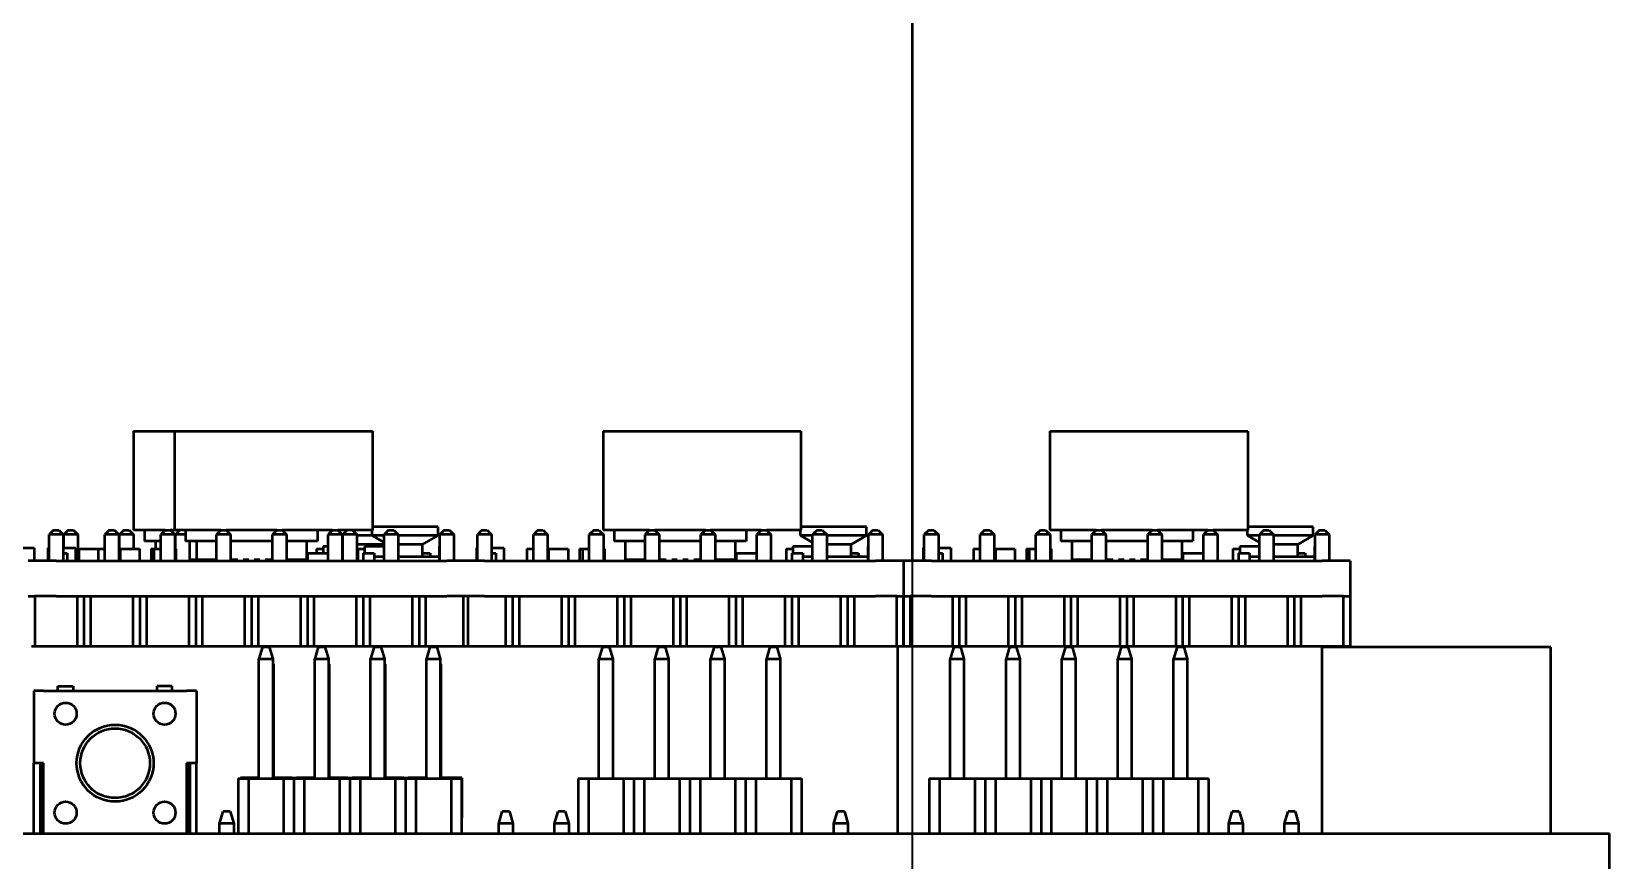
# Model space of a CAD drawing. Header units: millimetres. Extents: x -1328 to 2520, y -765 to 1782.
# Drawn here: x 1921.8 to 1993.6, y 1132.2 to 1170 of the extents above; entities that cross this region are included whole.
import ezdxf

# ---------------------------------------------------------------- set-up
doc = ezdxf.new("R2010")
doc.units = ezdxf.units.MM
doc.header["$LTSCALE"] = 6
doc.layers.add('Reference (ISO)', color=7, linetype='Continuous', lineweight=35)
doc.layers.add('Visible (ISO)', color=7, linetype='Continuous', lineweight=50)

msp = doc.modelspace()

# ---------------------------------------------------------------- linework, layer by layer
at = {"layer": 'Reference (ISO)'}
msp.add_line((1961.877, 1113.457), (1961.877, 1453.457), dxfattribs=at)
at = {"layer": 'Visible (ISO)'}
for p, q in [((1961.877, 1145.863), (1961.877, 1314.757)), ((1926.435, 1151.763), (1926.435, 1147.263)), ((1926.435, 1151.763), (1928.308, 1151.763)), ((1928.308, 1151.763), (1928.308, 1147.263)), ((1928.308, 1151.763), (1937.308, 1151.763)), ((1937.308, 1151.763), (1937.308, 1147.263)), ((1947.802, 1151.763), (1947.802, 1147.263)), ((1947.802, 1151.763), (1956.802, 1151.763)), ((1956.802, 1151.763), (1956.802, 1147.263)), ((1968.122, 1151.763), (1968.122, 1147.263)), ((1968.122, 1151.763), (1977.122, 1151.763)), ((1977.122, 1151.763), (1977.122, 1147.263)), ((1922.798, 1147.263), (1922.598, 1147.063)), ((1923.238, 1147.063), (1922.598, 1147.063)), ((1922.598, 1145.863), (1922.598, 1147.063)), ((1922.798, 1147.263), (1923.038, 1147.263)), ((1923.038, 1147.263), (1923.238, 1147.063)), ((1923.238, 1147.063), (1923.238, 1145.863)), ((1923.465, 1147.263), (1923.265, 1147.063)), ((1923.905, 1147.063), (1923.265, 1147.063)), ((1923.265, 1146.463), (1923.265, 1147.063)), ((1923.465, 1147.263), (1923.705, 1147.263)), ((1923.705, 1147.263), (1923.905, 1147.063)), ((1923.905, 1147.063), (1923.905, 1145.863)), ((1925.338, 1147.263), (1925.138, 1147.063)), ((1925.778, 1147.063), (1925.138, 1147.063)), ((1925.138, 1145.863), (1925.138, 1147.063)), ((1925.338, 1147.263), (1925.578, 1147.263)), ((1925.578, 1147.263), (1925.778, 1147.063)), ((1925.778, 1147.063), (1925.778, 1145.863)), ((1926.005, 1147.263), (1925.805, 1147.063)), ((1926.445, 1147.063), (1925.805, 1147.063)), ((1925.805, 1146.413), (1925.805, 1147.063)), ((1926.005, 1147.263), (1926.245, 1147.263)), ((1926.245, 1147.263), (1926.445, 1147.063)), ((1927.878, 1147.263), (1926.435, 1147.263)), ((1926.445, 1147.063), (1926.445, 1146.413)), ((1926.935, 1147.263), (1926.935, 1146.763)), ((1927.878, 1147.263), (1927.678, 1147.063)), ((1928.318, 1147.063), (1927.678, 1147.063)), ((1927.678, 1145.863), (1927.678, 1147.063)), ((1927.878, 1147.263), (1928.118, 1147.263)), ((1928.118, 1147.263), (1928.318, 1147.063)), ((1928.308, 1147.263), (1928.118, 1147.263)), ((1930.418, 1147.263), (1928.308, 1147.263)), ((1928.318, 1147.063), (1928.318, 1145.863)), ((1928.545, 1147.263), (1928.345, 1147.063)), ((1928.808, 1147.063), (1928.345, 1147.063)), ((1928.345, 1146.413), (1928.345, 1147.063)), ((1928.785, 1147.263), (1928.808, 1147.239)), ((1928.808, 1147.263), (1928.808, 1146.763)), ((1930.418, 1147.263), (1930.218, 1147.063)), ((1930.858, 1147.063), (1930.218, 1147.063)), ((1930.218, 1145.863), (1930.218, 1147.063)), ((1930.418, 1147.263), (1930.658, 1147.263)), ((1930.658, 1147.263), (1930.858, 1147.063)), ((1932.958, 1147.263), (1930.658, 1147.263)), ((1930.858, 1147.063), (1930.858, 1145.863)), ((1932.958, 1147.263), (1932.758, 1147.063)), ((1933.398, 1147.063), (1932.758, 1147.063)), ((1932.758, 1145.863), (1932.758, 1147.063)), ((1932.958, 1147.263), (1933.198, 1147.263)), ((1933.198, 1147.263), (1933.398, 1147.063)), ((1935.498, 1147.263), (1933.198, 1147.263)), ((1933.398, 1147.063), (1933.398, 1145.863)), ((1934.808, 1147.263), (1934.808, 1146.763)), ((1935.498, 1147.263), (1935.298, 1147.063)), ((1935.938, 1147.063), (1935.298, 1147.063)), ((1935.298, 1145.863), (1935.298, 1147.063)), ((1935.42, 1147.184), (1935.42, 1147.263)), ((1935.498, 1147.263), (1935.738, 1147.263)), ((1935.738, 1147.263), (1935.938, 1147.063)), ((1937.308, 1147.263), (1935.738, 1147.263)), ((1935.938, 1147.063), (1935.938, 1145.863)), ((1935.965, 1147.013), (1935.938, 1147.013)), ((1936.165, 1147.263), (1935.965, 1147.063)), ((1936.605, 1147.063), (1935.965, 1147.063)), ((1935.965, 1145.863), (1935.965, 1147.063)), ((1936.405, 1147.263), (1936.605, 1147.063)), ((1936.605, 1147.063), (1936.605, 1145.863)), ((1937.293, 1147.013), (1936.605, 1147.013)), ((1937.293, 1147.013), (1937.293, 1147.263)), ((1937.838, 1147.013), (1937.293, 1147.013)), ((1937.838, 1146.698), (1937.293, 1147.013)), ((1940.293, 1147.413), (1937.308, 1147.413)), ((1938.038, 1147.263), (1937.838, 1147.063)), ((1938.478, 1147.063), (1937.838, 1147.063)), ((1937.838, 1145.863), (1937.838, 1147.063)), ((1938.038, 1147.263), (1938.278, 1147.263)), ((1938.278, 1147.263), (1938.478, 1147.063)), ((1938.478, 1147.063), (1938.478, 1145.863)), ((1940.293, 1147.013), (1938.478, 1147.013)), ((1939.593, 1146.609), (1940.293, 1147.013)), ((1940.293, 1147.013), (1940.293, 1147.413)), ((1940.578, 1147.263), (1940.378, 1147.063)), ((1941.018, 1147.063), (1940.378, 1147.063)), ((1940.378, 1145.863), (1940.378, 1147.063)), ((1940.578, 1147.263), (1940.818, 1147.263)), ((1940.818, 1147.263), (1941.018, 1147.063)), ((1941.018, 1147.063), (1941.018, 1145.863)), ((1942.292, 1147.263), (1942.092, 1147.063)), ((1942.732, 1147.063), (1942.092, 1147.063)), ((1942.092, 1145.863), (1942.092, 1147.063)), ((1942.292, 1147.263), (1942.532, 1147.263)), ((1942.532, 1147.263), (1942.732, 1147.063)), ((1942.732, 1147.063), (1942.732, 1145.863)), ((1944.832, 1147.263), (1944.632, 1147.063)), ((1945.272, 1147.063), (1944.632, 1147.063)), ((1944.632, 1145.863), (1944.632, 1147.063)), ((1944.832, 1147.263), (1945.072, 1147.263)), ((1945.072, 1147.263), (1945.272, 1147.063)), ((1945.272, 1147.063), (1945.272, 1145.863)), ((1947.372, 1147.263), (1947.172, 1147.063)), ((1947.812, 1147.063), (1947.172, 1147.063)), ((1947.172, 1145.863), (1947.172, 1147.063)), ((1947.372, 1147.263), (1947.612, 1147.263)), ((1947.612, 1147.263), (1947.812, 1147.063)), ((1949.912, 1147.263), (1947.802, 1147.263)), ((1947.812, 1147.063), (1947.812, 1145.863)), ((1948.302, 1147.263), (1948.302, 1146.763)), ((1949.912, 1147.263), (1949.712, 1147.063)), ((1950.352, 1147.063), (1949.712, 1147.063)), ((1949.712, 1145.863), (1949.712, 1147.063)), ((1949.912, 1147.263), (1950.152, 1147.263)), ((1950.152, 1147.263), (1950.352, 1147.063)), ((1952.452, 1147.263), (1950.152, 1147.263)), ((1950.352, 1147.063), (1950.352, 1145.863)), ((1952.452, 1147.263), (1952.252, 1147.063)), ((1952.892, 1147.063), (1952.252, 1147.063)), ((1952.252, 1145.863), (1952.252, 1147.063)), ((1952.452, 1147.263), (1952.692, 1147.263)), ((1952.692, 1147.263), (1952.892, 1147.063)), ((1954.992, 1147.263), (1952.692, 1147.263)), ((1952.892, 1147.063), (1952.892, 1145.863)), ((1954.302, 1147.263), (1954.302, 1146.763)), ((1954.992, 1147.263), (1954.792, 1147.063)), ((1955.432, 1147.063), (1954.792, 1147.063)), ((1954.792, 1145.863), (1954.792, 1147.063)), ((1954.992, 1147.263), (1955.232, 1147.263)), ((1955.232, 1147.263), (1955.432, 1147.063)), ((1956.802, 1147.263), (1955.232, 1147.263)), ((1955.432, 1147.063), (1955.432, 1145.863)), ((1956.787, 1147.013), (1956.787, 1147.263)), ((1957.332, 1147.013), (1956.787, 1147.013)), ((1957.332, 1146.698), (1956.787, 1147.013)), ((1959.787, 1147.413), (1956.802, 1147.413)), ((1957.532, 1147.263), (1957.332, 1147.063)), ((1957.972, 1147.063), (1957.332, 1147.063)), ((1957.332, 1145.863), (1957.332, 1147.063)), ((1957.532, 1147.263), (1957.772, 1147.263)), ((1957.772, 1147.263), (1957.972, 1147.063)), ((1957.972, 1147.063), (1957.972, 1145.863)), ((1959.787, 1147.013), (1957.972, 1147.013)), ((1959.087, 1146.609), (1959.787, 1147.013)), ((1959.787, 1147.013), (1959.787, 1147.413)), ((1960.072, 1147.263), (1959.872, 1147.063)), ((1960.512, 1147.063), (1959.872, 1147.063)), ((1959.872, 1145.863), (1959.872, 1147.063)), ((1960.072, 1147.263), (1960.312, 1147.263)), ((1960.312, 1147.263), (1960.512, 1147.063)), ((1960.512, 1147.063), (1960.512, 1145.863)), ((1962.612, 1147.263), (1962.412, 1147.063)), ((1963.052, 1147.063), (1962.412, 1147.063)), ((1962.412, 1145.863), (1962.412, 1147.063)), ((1962.612, 1147.263), (1962.852, 1147.263)), ((1962.852, 1147.263), (1963.052, 1147.063)), ((1963.052, 1147.063), (1963.052, 1145.863)), ((1965.152, 1147.263), (1964.952, 1147.063)), ((1965.592, 1147.063), (1964.952, 1147.063)), ((1964.952, 1145.863), (1964.952, 1147.063)), ((1965.152, 1147.263), (1965.392, 1147.263)), ((1965.392, 1147.263), (1965.592, 1147.063)), ((1965.592, 1147.063), (1965.592, 1145.863)), ((1967.692, 1147.263), (1967.492, 1147.063)), ((1968.132, 1147.063), (1967.492, 1147.063)), ((1967.492, 1145.863), (1967.492, 1147.063)), ((1967.692, 1147.263), (1967.932, 1147.263)), ((1967.932, 1147.263), (1968.132, 1147.063)), ((1970.232, 1147.263), (1968.122, 1147.263)), ((1968.132, 1147.063), (1968.132, 1145.863)), ((1968.622, 1147.263), (1968.622, 1146.763)), ((1970.232, 1147.263), (1970.032, 1147.063)), ((1970.672, 1147.063), (1970.032, 1147.063)), ((1970.032, 1145.863), (1970.032, 1147.063)), ((1970.232, 1147.263), (1970.472, 1147.263)), ((1970.472, 1147.263), (1970.672, 1147.063)), ((1972.772, 1147.263), (1970.472, 1147.263)), ((1970.672, 1147.063), (1970.672, 1145.863)), ((1972.772, 1147.263), (1972.572, 1147.063)), ((1973.212, 1147.063), (1972.572, 1147.063)), ((1972.572, 1145.863), (1972.572, 1147.063)), ((1972.772, 1147.263), (1973.012, 1147.263)), ((1973.012, 1147.263), (1973.212, 1147.063)), ((1975.312, 1147.263), (1973.012, 1147.263)), ((1973.212, 1147.063), (1973.212, 1145.863)), ((1974.622, 1147.263), (1974.622, 1146.763)), ((1975.312, 1147.263), (1975.112, 1147.063)), ((1975.752, 1147.063), (1975.112, 1147.063)), ((1975.112, 1145.863), (1975.112, 1147.063)), ((1975.312, 1147.263), (1975.552, 1147.263)), ((1975.552, 1147.263), (1975.752, 1147.063)), ((1977.122, 1147.263), (1975.552, 1147.263)), ((1975.752, 1147.063), (1975.752, 1145.863)), ((1977.107, 1147.013), (1977.107, 1147.263)), ((1977.652, 1147.013), (1977.107, 1147.013)), ((1977.652, 1146.698), (1977.107, 1147.013)), ((1980.107, 1147.413), (1977.122, 1147.413)), ((1977.852, 1147.263), (1977.652, 1147.063)), ((1978.292, 1147.063), (1977.652, 1147.063)), ((1977.652, 1145.863), (1977.652, 1147.063)), ((1977.852, 1147.263), (1978.092, 1147.263)), ((1978.092, 1147.263), (1978.292, 1147.063)), ((1978.292, 1147.063), (1978.292, 1145.863)), ((1980.107, 1147.013), (1978.292, 1147.013)), ((1979.407, 1146.609), (1980.107, 1147.013)), ((1980.107, 1147.013), (1980.107, 1147.413)), ((1980.392, 1147.263), (1980.192, 1147.063)), ((1980.832, 1147.063), (1980.192, 1147.063)), ((1980.192, 1145.863), (1980.192, 1147.063)), ((1980.392, 1147.263), (1980.632, 1147.263)), ((1980.632, 1147.263), (1980.832, 1147.063)), ((1980.832, 1147.063), (1980.832, 1145.863)), ((1921.365, 1146.463), (1921.924, 1146.463)), ((1921.924, 1146.463), (1921.924, 1145.863)), ((1922.547, 1146.463), (1922.547, 1145.863)), ((1922.547, 1146.463), (1922.598, 1146.463)), ((1923.238, 1146.463), (1923.797, 1146.463)), ((1923.797, 1146.463), (1923.797, 1145.863)), ((1923.905, 1146.413), (1923.958, 1146.413)), ((1923.958, 1146.413), (1923.958, 1145.863)), ((1923.958, 1146.413), (1924.831, 1146.413)), ((1924.831, 1146.413), (1925.138, 1146.413)), ((1924.831, 1146.413), (1924.831, 1145.863)), ((1925.778, 1146.413), (1925.831, 1146.413)), ((1925.831, 1146.413), (1925.831, 1145.863)), ((1925.831, 1146.413), (1926.72, 1146.413)), ((1926.72, 1146.413), (1926.72, 1145.863)), ((1927.678, 1146.763), (1926.935, 1146.763)), ((1927.24, 1146.413), (1927.371, 1146.413)), ((1927.24, 1146.413), (1927.24, 1145.863)), ((1927.371, 1146.413), (1927.678, 1146.413)), ((1927.371, 1146.413), (1927.371, 1145.863)), ((1927.435, 1146.763), (1927.435, 1146.413)), ((1928.345, 1146.763), (1928.318, 1146.763)), ((1928.318, 1146.413), (1928.371, 1146.413)), ((1928.371, 1146.413), (1928.371, 1145.863)), ((1930.218, 1146.763), (1928.808, 1146.763)), ((1928.985, 1146.763), (1928.985, 1145.863)), ((1929.308, 1146.763), (1929.308, 1145.913)), ((1932.758, 1146.763), (1930.858, 1146.763)), ((1934.808, 1146.763), (1933.398, 1146.763)), ((1934.308, 1146.763), (1934.308, 1145.913)), ((1934.765, 1146.413), (1935.07, 1146.413)), ((1934.765, 1146.413), (1934.765, 1146.213)), ((1935.07, 1146.513), (1935.07, 1146.213)), ((1935.298, 1146.513), (1935.07, 1146.513)), ((1935.965, 1146.698), (1935.938, 1146.713)), ((1935.965, 1146.513), (1935.938, 1146.513)), ((1937.72, 1146.609), (1936.605, 1146.609)), ((1936.638, 1146.413), (1936.943, 1146.413)), ((1936.638, 1146.413), (1936.638, 1145.863)), ((1936.943, 1146.513), (1936.943, 1146.213)), ((1937.838, 1146.513), (1936.943, 1146.513)), ((1937.72, 1146.609), (1937.838, 1146.677)), ((1937.72, 1146.513), (1937.72, 1146.609)), ((1939.593, 1146.609), (1938.478, 1146.609)), ((1939.593, 1146.063), (1939.593, 1146.609)), ((1940.378, 1146.513), (1940.343, 1146.513)), ((1940.343, 1146.513), (1940.343, 1146.063)), ((1942.041, 1146.463), (1942.041, 1145.863)), ((1942.041, 1146.463), (1942.092, 1146.463)), ((1942.732, 1146.463), (1943.291, 1146.463)), ((1943.291, 1146.463), (1943.291, 1145.863)), ((1944.325, 1146.413), (1944.632, 1146.413)), ((1944.325, 1146.413), (1944.325, 1145.863)), ((1945.272, 1146.413), (1945.325, 1146.413)), ((1945.325, 1146.413), (1945.325, 1145.863)), ((1945.325, 1146.413), (1946.214, 1146.413)), ((1946.214, 1146.413), (1946.214, 1145.863)), ((1946.734, 1146.413), (1946.865, 1146.413)), ((1946.734, 1146.413), (1946.734, 1145.863)), ((1946.865, 1146.413), (1947.172, 1146.413)), ((1946.865, 1146.413), (1946.865, 1145.863)), ((1947.812, 1146.413), (1947.865, 1146.413)), ((1947.865, 1146.413), (1947.865, 1145.863)), ((1949.712, 1146.763), (1948.302, 1146.763)), ((1948.802, 1146.763), (1948.802, 1145.913)), ((1952.252, 1146.763), (1950.352, 1146.763)), ((1954.302, 1146.763), (1952.892, 1146.763)), ((1953.802, 1146.763), (1953.802, 1145.913)), ((1956.132, 1146.413), (1956.437, 1146.413)), ((1956.132, 1146.413), (1956.132, 1145.863)), ((1956.437, 1146.513), (1956.437, 1146.213)), ((1957.332, 1146.513), (1956.437, 1146.513)), ((1959.087, 1146.609), (1957.972, 1146.609)), ((1959.087, 1146.063), (1959.087, 1146.609)), ((1959.872, 1146.513), (1959.837, 1146.513)), ((1959.837, 1146.513), (1959.837, 1146.063)), ((1962.361, 1146.463), (1962.361, 1145.863)), ((1962.361, 1146.463), (1962.412, 1146.463)), ((1963.052, 1146.463), (1963.611, 1146.463)), ((1963.611, 1146.463), (1963.611, 1145.863)), ((1964.645, 1146.413), (1964.952, 1146.413)), ((1964.645, 1146.413), (1964.645, 1145.863)), ((1965.592, 1146.413), (1965.645, 1146.413)), ((1965.645, 1146.413), (1965.645, 1145.863)), ((1965.645, 1146.413), (1966.534, 1146.413)), ((1966.534, 1146.413), (1966.534, 1145.863)), ((1967.054, 1146.413), (1967.185, 1146.413)), ((1967.054, 1146.413), (1967.054, 1145.863)), ((1967.185, 1146.413), (1967.492, 1146.413)), ((1967.185, 1146.413), (1967.185, 1145.863)), ((1968.132, 1146.413), (1968.185, 1146.413)), ((1968.185, 1146.413), (1968.185, 1145.863)), ((1970.032, 1146.763), (1968.622, 1146.763)), ((1969.122, 1146.763), (1969.122, 1145.913)), ((1972.572, 1146.763), (1970.672, 1146.763)), ((1974.622, 1146.763), (1973.212, 1146.763)), ((1974.122, 1146.763), (1974.122, 1145.913)), ((1976.452, 1146.413), (1976.757, 1146.413)), ((1976.452, 1146.413), (1976.452, 1145.863)), ((1976.757, 1146.513), (1976.757, 1146.213)), ((1977.652, 1146.513), (1976.757, 1146.513)), ((1979.407, 1146.609), (1978.292, 1146.609)), ((1979.407, 1146.063), (1979.407, 1146.609)), ((1980.192, 1146.513), (1980.157, 1146.513)), ((1980.157, 1146.513), (1980.157, 1146.063)), ((1922.918, 1145.863), (1921.648, 1145.863)), ((1922.918, 1145.863), (1940.698, 1145.863)), ((1923.238, 1146.213), (1923.422, 1146.213)), ((1923.422, 1146.213), (1923.422, 1145.863)), ((1929.06, 1145.913), (1929.06, 1145.863)), ((1929.308, 1145.913), (1929.06, 1145.913)), ((1929.308, 1145.913), (1929.308, 1145.863)), ((1930.183, 1145.913), (1929.308, 1145.913)), ((1929.858, 1145.913), (1929.858, 1145.863)), ((1930.183, 1145.913), (1930.183, 1145.863)), ((1930.933, 1145.913), (1930.933, 1145.863)), ((1931.183, 1145.913), (1930.933, 1145.913)), ((1931.183, 1145.913), (1931.183, 1145.863)), ((1931.433, 1145.913), (1931.433, 1145.863)), ((1931.683, 1145.913), (1931.433, 1145.913)), ((1931.683, 1145.913), (1931.683, 1145.863)), ((1931.933, 1145.913), (1931.933, 1145.863)), ((1932.183, 1145.913), (1931.933, 1145.913)), ((1932.183, 1145.913), (1932.183, 1145.863)), ((1932.433, 1145.913), (1932.433, 1145.863)), ((1932.683, 1145.913), (1932.433, 1145.913)), ((1932.683, 1145.913), (1932.683, 1145.863)), ((1933.433, 1145.913), (1933.433, 1145.863)), ((1934.308, 1145.913), (1933.433, 1145.913)), ((1933.758, 1145.913), (1933.758, 1145.863)), ((1934.308, 1145.913), (1934.308, 1145.863)), ((1934.356, 1146.213), (1935.298, 1146.213)), ((1934.356, 1146.213), (1934.356, 1145.863)), ((1935.938, 1146.063), (1935.965, 1146.063)), ((1936.605, 1146.063), (1936.638, 1146.063)), ((1936.892, 1146.213), (1936.892, 1145.863)), ((1936.892, 1146.213), (1937.392, 1146.213)), ((1937.392, 1146.213), (1937.392, 1145.863)), ((1937.392, 1146.063), (1937.838, 1146.063)), ((1938.478, 1146.063), (1940.343, 1146.063)), ((1939.593, 1146.213), (1939.928, 1146.213)), ((1939.928, 1146.213), (1939.928, 1146.063)), ((1940.343, 1146.063), (1940.343, 1145.863)), ((1941.555, 1145.863), (1940.698, 1145.863)), ((1942.412, 1145.863), (1941.555, 1145.863)), ((1942.412, 1145.863), (1960.192, 1145.863)), ((1942.732, 1146.213), (1942.916, 1146.213)), ((1942.916, 1146.213), (1942.916, 1145.863)), ((1948.802, 1145.913), (1948.802, 1145.863)), ((1949.677, 1145.913), (1948.802, 1145.913)), ((1949.352, 1145.913), (1949.352, 1145.863)), ((1949.677, 1145.913), (1949.677, 1145.863)), ((1950.427, 1145.913), (1950.427, 1145.863)), ((1950.677, 1145.913), (1950.427, 1145.913)), ((1950.677, 1145.913), (1950.677, 1145.863)), ((1950.927, 1145.913), (1950.927, 1145.863)), ((1951.177, 1145.913), (1950.927, 1145.913)), ((1951.177, 1145.913), (1951.177, 1145.863)), ((1951.427, 1145.913), (1951.427, 1145.863)), ((1951.677, 1145.913), (1951.427, 1145.913)), ((1951.677, 1145.913), (1951.677, 1145.863)), ((1951.927, 1145.913), (1951.927, 1145.863)), ((1952.177, 1145.913), (1951.927, 1145.913)), ((1952.177, 1145.913), (1952.177, 1145.863)), ((1952.927, 1145.913), (1952.927, 1145.863)), ((1953.802, 1145.913), (1952.927, 1145.913)), ((1953.252, 1145.913), (1953.252, 1145.863)), ((1953.802, 1145.913), (1953.802, 1145.863)), ((1953.85, 1146.213), (1954.792, 1146.213)), ((1953.85, 1146.213), (1953.85, 1145.863)), ((1956.386, 1146.213), (1956.386, 1145.863)), ((1956.386, 1146.213), (1956.886, 1146.213)), ((1956.886, 1146.213), (1956.886, 1145.863)), ((1956.886, 1146.063), (1957.332, 1146.063)), ((1957.972, 1146.063), (1959.837, 1146.063)), ((1959.087, 1146.213), (1959.422, 1146.213)), ((1959.422, 1146.213), (1959.422, 1146.063)), ((1959.837, 1146.063), (1959.837, 1145.863)), ((1961.462, 1145.863), (1960.192, 1145.863)), ((1961.462, 1145.863), (1961.462, 1144.263)), ((1962.732, 1145.863), (1961.462, 1145.863)), ((1961.462, 1145.863), (1961.462, 1144.263)), ((1962.732, 1145.863), (1980.512, 1145.863)), ((1963.052, 1146.213), (1963.236, 1146.213)), ((1963.236, 1146.213), (1963.236, 1145.863)), ((1969.122, 1145.913), (1969.122, 1145.863)), ((1969.997, 1145.913), (1969.122, 1145.913)), ((1969.672, 1145.913), (1969.672, 1145.863)), ((1969.997, 1145.913), (1969.997, 1145.863)), ((1970.747, 1145.913), (1970.747, 1145.863)), ((1970.997, 1145.913), (1970.747, 1145.913)), ((1970.997, 1145.913), (1970.997, 1145.863)), ((1971.247, 1145.913), (1971.247, 1145.863)), ((1971.497, 1145.913), (1971.247, 1145.913)), ((1971.497, 1145.913), (1971.497, 1145.863)), ((1971.747, 1145.913), (1971.747, 1145.863)), ((1971.997, 1145.913), (1971.747, 1145.913)), ((1971.997, 1145.913), (1971.997, 1145.863)), ((1972.247, 1145.913), (1972.247, 1145.863)), ((1972.497, 1145.913), (1972.247, 1145.913)), ((1972.497, 1145.913), (1972.497, 1145.863)), ((1973.247, 1145.913), (1973.247, 1145.863)), ((1974.122, 1145.913), (1973.247, 1145.913)), ((1973.572, 1145.913), (1973.572, 1145.863)), ((1974.122, 1145.913), (1974.122, 1145.863)), ((1974.17, 1146.213), (1975.112, 1146.213)), ((1974.17, 1146.213), (1974.17, 1145.863)), ((1976.706, 1146.213), (1976.706, 1145.863)), ((1976.706, 1146.213), (1977.206, 1146.213)), ((1977.206, 1146.213), (1977.206, 1145.863)), ((1977.206, 1146.063), (1977.652, 1146.063)), ((1978.292, 1146.063), (1980.157, 1146.063)), ((1979.407, 1146.213), (1979.742, 1146.213)), ((1979.742, 1146.213), (1979.742, 1146.063)), ((1980.157, 1146.063), (1980.157, 1145.863)), ((1981.782, 1145.863), (1980.512, 1145.863)), ((1981.782, 1145.863), (1981.782, 1144.263)), ((1921.648, 1144.263), (1921.948, 1144.263)), ((1921.948, 1144.263), (1921.948, 1141.973)), ((1922.668, 1144.263), (1921.948, 1144.263)), ((1922.918, 1144.263), (1922.668, 1144.263)), ((1922.918, 1144.263), (1940.698, 1144.263)), ((1923.888, 1141.973), (1923.888, 1144.263)), ((1924.188, 1144.263), (1924.188, 1141.973)), ((1924.488, 1144.263), (1924.488, 1141.973)), ((1926.428, 1141.973), (1926.428, 1144.263)), ((1926.728, 1144.263), (1926.728, 1141.973)), ((1927.028, 1144.263), (1927.028, 1141.973)), ((1928.968, 1141.973), (1928.968, 1144.263)), ((1929.268, 1144.263), (1929.268, 1141.973)), ((1929.568, 1144.263), (1929.568, 1141.973)), ((1931.508, 1141.973), (1931.508, 1144.263)), ((1931.808, 1144.263), (1931.808, 1141.973)), ((1932.108, 1144.263), (1932.108, 1141.973)), ((1934.048, 1141.973), (1934.048, 1144.263)), ((1934.348, 1144.263), (1934.348, 1141.973)), ((1934.648, 1144.263), (1934.648, 1141.973)), ((1936.588, 1141.973), (1936.588, 1144.263)), ((1936.888, 1144.263), (1936.888, 1141.973)), ((1937.188, 1144.263), (1937.188, 1141.973)), ((1939.128, 1141.973), (1939.128, 1144.263)), ((1939.428, 1144.263), (1939.428, 1141.973)), ((1939.728, 1144.263), (1939.728, 1141.973)), ((1940.949, 1144.263), (1940.698, 1144.263)), ((1941.668, 1144.263), (1940.949, 1144.263)), ((1941.442, 1144.263), (1941.442, 1141.973)), ((1942.161, 1144.263), (1941.442, 1144.263)), ((1941.668, 1141.973), (1941.668, 1144.263)), ((1942.412, 1144.263), (1942.161, 1144.263)), ((1942.412, 1144.263), (1960.192, 1144.263)), ((1943.382, 1141.973), (1943.382, 1144.263)), ((1943.682, 1144.263), (1943.682, 1141.973)), ((1943.982, 1144.263), (1943.982, 1141.973)), ((1945.922, 1141.973), (1945.922, 1144.263)), ((1946.222, 1144.263), (1946.222, 1141.973)), ((1946.522, 1144.263), (1946.522, 1141.973)), ((1948.462, 1141.973), (1948.462, 1144.263)), ((1948.762, 1144.263), (1948.762, 1141.973)), ((1949.062, 1144.263), (1949.062, 1141.973)), ((1951.002, 1141.973), (1951.002, 1144.263)), ((1951.302, 1144.263), (1951.302, 1141.973)), ((1951.602, 1144.263), (1951.602, 1141.973)), ((1953.542, 1141.973), (1953.542, 1144.263)), ((1953.842, 1144.263), (1953.842, 1141.973)), ((1954.142, 1144.263), (1954.142, 1141.973)), ((1956.082, 1141.973), (1956.082, 1144.263)), ((1956.382, 1144.263), (1956.382, 1141.973)), ((1956.682, 1144.263), (1956.682, 1141.973)), ((1958.622, 1141.973), (1958.622, 1144.263)), ((1958.922, 1144.263), (1958.922, 1141.973)), ((1959.222, 1144.263), (1959.222, 1141.973)), ((1960.443, 1144.263), (1960.192, 1144.263)), ((1961.162, 1144.263), (1960.443, 1144.263)), ((1961.162, 1141.973), (1961.162, 1144.263)), ((1961.162, 1144.263), (1961.462, 1144.263)), ((1961.462, 1144.263), (1961.462, 1141.973)), ((1961.462, 1144.263), (1961.762, 1144.263)), ((1961.462, 1141.973), (1961.462, 1144.263)), ((1961.762, 1144.263), (1961.762, 1141.973)), ((1962.481, 1144.263), (1961.762, 1144.263)), ((1962.732, 1144.263), (1962.481, 1144.263)), ((1962.732, 1144.263), (1980.512, 1144.263)), ((1963.702, 1141.973), (1963.702, 1144.263)), ((1964.002, 1144.263), (1964.002, 1141.973)), ((1964.302, 1144.263), (1964.302, 1141.973)), ((1966.242, 1141.973), (1966.242, 1144.263)), ((1966.542, 1144.263), (1966.542, 1141.973)), ((1966.842, 1144.263), (1966.842, 1141.973)), ((1968.782, 1141.973), (1968.782, 1144.263)), ((1969.082, 1144.263), (1969.082, 1141.973)), ((1969.382, 1144.263), (1969.382, 1141.973)), ((1971.322, 1141.973), (1971.322, 1144.263)), ((1971.622, 1144.263), (1971.622, 1141.973)), ((1971.922, 1144.263), (1971.922, 1141.973)), ((1973.862, 1141.973), (1973.862, 1144.263)), ((1974.162, 1144.263), (1974.162, 1141.973)), ((1974.462, 1144.263), (1974.462, 1141.973)), ((1976.402, 1141.973), (1976.402, 1144.263)), ((1976.702, 1144.263), (1976.702, 1141.973)), ((1977.002, 1144.263), (1977.002, 1141.973)), ((1978.942, 1141.973), (1978.942, 1144.263)), ((1979.242, 1144.263), (1979.242, 1141.973)), ((1979.542, 1144.263), (1979.542, 1141.973)), ((1980.763, 1144.263), (1980.512, 1144.263)), ((1981.482, 1144.263), (1980.763, 1144.263)), ((1981.482, 1141.973), (1981.482, 1144.263)), ((1981.482, 1144.263), (1981.782, 1144.263)), ((1981.782, 1144.263), (1981.782, 1141.973)), ((1921.948, 1141.973), (1921.803, 1141.973)), ((1923.888, 1141.973), (1921.948, 1141.973)), ((1924.034, 1141.973), (1923.888, 1141.973)), ((1924.343, 1141.973), (1924.034, 1141.973)), ((1924.488, 1141.973), (1924.343, 1141.973)), ((1926.428, 1141.973), (1924.488, 1141.973)), ((1926.574, 1141.973), (1926.428, 1141.973)), ((1926.883, 1141.973), (1926.574, 1141.973)), ((1927.028, 1141.973), (1926.883, 1141.973)), ((1928.968, 1141.973), (1927.028, 1141.973)), ((1929.114, 1141.973), (1928.968, 1141.973)), ((1929.423, 1141.973), (1929.114, 1141.973)), ((1929.568, 1141.973), (1929.423, 1141.973)), ((1931.508, 1141.973), (1929.568, 1141.973)), ((1931.654, 1141.973), (1931.508, 1141.973)), ((1931.963, 1141.973), (1931.654, 1141.973)), ((1932.108, 1141.973), (1931.963, 1141.973)), ((1934.048, 1141.973), (1932.108, 1141.973)), ((1932.306, 1141.957), (1932.146, 1141.407)), ((1932.306, 1141.957), (1932.626, 1141.957)), ((1932.786, 1141.407), (1932.626, 1141.957)), ((1934.194, 1141.973), (1934.048, 1141.973)), ((1934.503, 1141.973), (1934.194, 1141.973)), ((1934.648, 1141.973), (1934.503, 1141.973)), ((1936.588, 1141.973), (1934.648, 1141.973)), ((1934.846, 1141.957), (1934.686, 1141.407)), ((1934.846, 1141.957), (1935.166, 1141.957)), ((1935.326, 1141.407), (1935.166, 1141.957)), ((1936.734, 1141.973), (1936.588, 1141.973)), ((1937.043, 1141.973), (1936.734, 1141.973)), ((1937.188, 1141.973), (1937.043, 1141.973)), ((1939.128, 1141.973), (1937.188, 1141.973)), ((1937.386, 1141.957), (1937.226, 1141.407)), ((1937.386, 1141.957), (1937.706, 1141.957)), ((1937.866, 1141.407), (1937.706, 1141.957)), ((1939.274, 1141.973), (1939.128, 1141.973)), ((1939.583, 1141.973), (1939.274, 1141.973)), ((1939.728, 1141.973), (1939.583, 1141.973)), ((1941.668, 1141.973), (1939.728, 1141.973)), ((1939.926, 1141.957), (1939.766, 1141.407)), ((1939.926, 1141.957), (1940.246, 1141.957)), ((1940.406, 1141.407), (1940.246, 1141.957)), ((1943.382, 1141.973), (1941.442, 1141.973)), ((1943.527, 1141.973), (1943.382, 1141.973)), ((1943.837, 1141.973), (1943.527, 1141.973)), ((1943.982, 1141.973), (1943.837, 1141.973)), ((1945.922, 1141.973), (1943.982, 1141.973)), ((1946.067, 1141.973), (1945.922, 1141.973)), ((1946.377, 1141.973), (1946.067, 1141.973)), ((1946.522, 1141.973), (1946.377, 1141.973)), ((1948.462, 1141.973), (1946.522, 1141.973)), ((1947.772, 1141.957), (1947.612, 1141.407)), ((1947.772, 1141.957), (1948.092, 1141.957)), ((1948.252, 1141.407), (1948.092, 1141.957)), ((1948.607, 1141.973), (1948.462, 1141.973)), ((1948.917, 1141.973), (1948.607, 1141.973)), ((1949.062, 1141.973), (1948.917, 1141.973)), ((1951.002, 1141.973), (1949.062, 1141.973)), ((1950.312, 1141.957), (1950.152, 1141.407)), ((1950.312, 1141.957), (1950.632, 1141.957)), ((1950.792, 1141.407), (1950.632, 1141.957)), ((1951.147, 1141.973), (1951.002, 1141.973)), ((1951.457, 1141.973), (1951.147, 1141.973)), ((1951.602, 1141.973), (1951.457, 1141.973)), ((1953.542, 1141.973), (1951.602, 1141.973)), ((1952.852, 1141.957), (1952.692, 1141.407)), ((1952.852, 1141.957), (1953.172, 1141.957)), ((1953.332, 1141.407), (1953.172, 1141.957)), ((1953.687, 1141.973), (1953.542, 1141.973)), ((1953.997, 1141.973), (1953.687, 1141.973)), ((1954.142, 1141.973), (1953.997, 1141.973)), ((1956.082, 1141.973), (1954.142, 1141.973)), ((1955.392, 1141.957), (1955.232, 1141.407)), ((1955.392, 1141.957), (1955.712, 1141.957)), ((1955.872, 1141.407), (1955.712, 1141.957)), ((1956.227, 1141.973), (1956.082, 1141.973)), ((1956.537, 1141.973), (1956.227, 1141.973)), ((1956.682, 1141.973), (1956.537, 1141.973)), ((1958.622, 1141.973), (1956.682, 1141.973)), ((1958.767, 1141.973), (1958.622, 1141.973)), ((1959.077, 1141.973), (1958.767, 1141.973)), ((1959.222, 1141.973), (1959.077, 1141.973)), ((1961.162, 1141.973), (1959.222, 1141.973)), ((1961.287, 1141.973), (1961.162, 1141.973)), ((1961.207, 1133.457), (1961.207, 1141.973)), ((1961.637, 1141.973), (1961.287, 1141.973)), ((1961.762, 1141.973), (1961.637, 1141.973)), ((1963.702, 1141.973), (1961.762, 1141.973)), ((1963.75, 1141.957), (1963.59, 1141.407)), ((1963.827, 1141.973), (1963.702, 1141.973)), ((1963.75, 1141.957), (1964.07, 1141.957)), ((1964.177, 1141.973), (1963.827, 1141.973)), ((1964.23, 1141.407), (1964.07, 1141.957)), ((1964.302, 1141.973), (1964.177, 1141.973)), ((1966.242, 1141.973), (1964.302, 1141.973)), ((1966.29, 1141.957), (1966.13, 1141.407)), ((1966.367, 1141.973), (1966.242, 1141.973)), ((1966.29, 1141.957), (1966.61, 1141.957)), ((1966.717, 1141.973), (1966.367, 1141.973)), ((1966.77, 1141.407), (1966.61, 1141.957)), ((1966.842, 1141.973), (1966.717, 1141.973)), ((1968.782, 1141.973), (1966.842, 1141.973)), ((1968.83, 1141.957), (1968.67, 1141.407)), ((1968.907, 1141.973), (1968.782, 1141.973)), ((1968.83, 1141.957), (1969.15, 1141.957)), ((1969.257, 1141.973), (1968.907, 1141.973)), ((1969.31, 1141.407), (1969.15, 1141.957)), ((1969.382, 1141.973), (1969.257, 1141.973)), ((1971.322, 1141.973), (1969.382, 1141.973)), ((1971.37, 1141.957), (1971.21, 1141.407)), ((1971.447, 1141.973), (1971.322, 1141.973)), ((1971.37, 1141.957), (1971.69, 1141.957)), ((1971.797, 1141.973), (1971.447, 1141.973)), ((1971.85, 1141.407), (1971.69, 1141.957)), ((1971.922, 1141.973), (1971.797, 1141.973)), ((1973.862, 1141.973), (1971.922, 1141.973)), ((1973.91, 1141.957), (1973.75, 1141.407)), ((1973.987, 1141.973), (1973.862, 1141.973)), ((1973.91, 1141.957), (1974.23, 1141.957)), ((1974.337, 1141.973), (1973.987, 1141.973)), ((1974.39, 1141.407), (1974.23, 1141.957)), ((1974.462, 1141.973), (1974.337, 1141.973)), ((1976.402, 1141.973), (1974.462, 1141.973)), ((1976.527, 1141.973), (1976.402, 1141.973)), ((1976.877, 1141.973), (1976.527, 1141.973)), ((1977.002, 1141.973), (1976.877, 1141.973)), ((1978.942, 1141.973), (1977.002, 1141.973)), ((1979.067, 1141.973), (1978.942, 1141.973)), ((1979.417, 1141.973), (1979.067, 1141.973)), ((1979.542, 1141.973), (1979.417, 1141.973)), ((1981.482, 1141.973), (1979.542, 1141.973)), ((1990.918, 1141.935), (1980.508, 1141.935)), ((1980.508, 1133.457), (1980.508, 1141.935)), ((1981.607, 1141.973), (1981.482, 1141.973)), ((1981.777, 1141.973), (1981.607, 1141.973)), ((1981.777, 1141.935), (1981.777, 1141.973)), ((1981.782, 1141.973), (1981.777, 1141.973)), ((1981.795, 1141.973), (1981.782, 1141.973)), ((1981.795, 1141.935), (1981.795, 1141.973)), ((1990.918, 1133.457), (1990.918, 1141.935)), ((1932.146, 1141.407), (1932.146, 1141.407)), ((1932.146, 1141.407), (1932.786, 1141.407)), ((1932.146, 1135.957), (1932.146, 1141.407)), ((1932.786, 1135.957), (1932.786, 1141.407)), ((1934.686, 1141.407), (1935.326, 1141.407)), ((1934.686, 1141.407), (1934.686, 1141.407)), ((1934.686, 1135.957), (1934.686, 1141.407)), ((1935.326, 1135.957), (1935.326, 1141.407)), ((1937.226, 1141.407), (1937.866, 1141.407)), ((1937.226, 1141.407), (1937.226, 1141.407)), ((1937.226, 1135.957), (1937.226, 1141.407)), ((1937.866, 1135.957), (1937.866, 1141.407)), ((1939.766, 1141.407), (1940.406, 1141.407)), ((1939.766, 1141.407), (1939.766, 1141.407)), ((1939.766, 1135.957), (1939.766, 1141.407)), ((1940.406, 1135.957), (1940.406, 1141.407)), ((1947.612, 1141.407), (1947.612, 1141.407)), ((1947.612, 1141.407), (1948.252, 1141.407)), ((1947.612, 1135.957), (1947.612, 1141.407)), ((1948.252, 1135.957), (1948.252, 1141.407)), ((1950.152, 1141.407), (1950.792, 1141.407)), ((1950.152, 1141.407), (1950.152, 1141.407)), ((1950.152, 1135.957), (1950.152, 1141.407)), ((1950.792, 1135.957), (1950.792, 1141.407)), ((1952.692, 1141.407), (1953.332, 1141.407)), ((1952.692, 1135.957), (1952.692, 1141.407)), ((1952.692, 1141.407), (1952.692, 1141.407)), ((1953.332, 1135.957), (1953.332, 1141.407)), ((1955.232, 1135.957), (1955.232, 1141.407)), ((1955.232, 1141.407), (1955.232, 1141.407)), ((1955.232, 1141.407), (1955.872, 1141.407)), ((1955.872, 1135.957), (1955.872, 1141.407)), ((1963.59, 1141.407), (1964.23, 1141.407)), ((1963.59, 1141.407), (1963.59, 1141.407)), ((1963.59, 1135.957), (1963.59, 1141.407)), ((1964.23, 1135.957), (1964.23, 1141.407)), ((1966.13, 1141.407), (1966.13, 1141.407)), ((1966.13, 1135.957), (1966.13, 1141.407)), ((1966.13, 1141.407), (1966.77, 1141.407)), ((1966.77, 1135.957), (1966.77, 1141.407)), ((1968.67, 1141.407), (1969.31, 1141.407)), ((1968.67, 1135.957), (1968.67, 1141.407)), ((1968.67, 1141.407), (1968.67, 1141.407)), ((1969.31, 1135.957), (1969.31, 1141.407)), ((1971.21, 1141.407), (1971.85, 1141.407)), ((1971.21, 1141.407), (1971.21, 1141.407)), ((1971.21, 1135.957), (1971.21, 1141.407)), ((1971.85, 1135.957), (1971.85, 1141.407)), ((1973.75, 1141.407), (1974.39, 1141.407)), ((1973.75, 1141.407), (1973.75, 1141.407)), ((1973.75, 1135.957), (1973.75, 1141.407)), ((1974.39, 1135.957), (1974.39, 1141.407)), ((1932.786, 1141.171), (1932.804, 1141.111)), ((1932.786, 1141.111), (1932.804, 1141.111)), ((1932.804, 1141.111), (1932.804, 1135.997)), ((1935.326, 1141.171), (1935.344, 1141.111)), ((1935.326, 1141.111), (1935.344, 1141.111)), ((1935.344, 1141.111), (1935.344, 1135.997)), ((1937.866, 1141.171), (1937.884, 1141.111)), ((1937.866, 1141.111), (1937.884, 1141.111)), ((1937.884, 1141.111), (1937.884, 1135.997)), ((1940.406, 1141.171), (1940.424, 1141.111)), ((1940.406, 1141.111), (1940.424, 1141.111)), ((1940.424, 1141.111), (1940.424, 1135.997)), ((1921.903, 1139.957), (1921.903, 1136.657)), ((1922.353, 1139.957), (1921.903, 1139.957)), ((1922.353, 1139.957), (1928.853, 1139.957)), ((1923.003, 1140.157), (1923.703, 1140.157)), ((1923.003, 1139.957), (1923.003, 1140.157)), ((1923.703, 1140.157), (1923.703, 1139.957)), ((1928.203, 1140.157), (1927.503, 1140.157)), ((1927.503, 1140.157), (1927.503, 1139.957)), ((1928.203, 1139.957), (1928.203, 1140.157)), ((1929.303, 1139.957), (1928.853, 1139.957)), ((1929.303, 1139.957), (1929.303, 1136.657)), ((1921.903, 1133.457), (1921.903, 1136.657)), ((1922.353, 1136.657), (1921.903, 1136.657)), ((1922.203, 1133.457), (1922.203, 1136.657)), ((1922.303, 1133.457), (1922.303, 1136.657)), ((1922.353, 1133.457), (1922.353, 1136.657)), ((1928.853, 1136.657), (1928.853, 1133.457)), ((1929.303, 1136.657), (1928.853, 1136.657)), ((1928.903, 1133.457), (1928.903, 1136.657)), ((1929.003, 1136.657), (1929.003, 1133.457)), ((1929.303, 1133.457), (1929.303, 1136.657)), ((1931.196, 1135.957), (1931.196, 1133.457)), ((1931.196, 1135.957), (1931.666, 1135.957)), ((1931.684, 1135.997), (1931.314, 1135.997)), ((1931.314, 1135.997), (1931.314, 1135.957)), ((1931.666, 1135.957), (1933.266, 1135.957)), ((1931.666, 1135.957), (1931.666, 1133.457)), ((1932.146, 1135.997), (1931.684, 1135.997)), ((1931.684, 1135.997), (1931.684, 1135.957)), ((1933.284, 1135.997), (1932.786, 1135.997)), ((1933.266, 1135.957), (1933.266, 1133.457)), ((1933.266, 1135.957), (1933.736, 1135.957)), ((1933.654, 1135.997), (1933.284, 1135.997)), ((1933.284, 1135.997), (1933.284, 1135.957)), ((1933.654, 1135.997), (1933.654, 1135.957)), ((1933.654, 1135.997), (1933.854, 1135.997)), ((1933.736, 1135.957), (1934.206, 1135.957)), ((1933.736, 1135.957), (1933.736, 1133.457)), ((1933.854, 1135.997), (1933.854, 1135.957)), ((1934.224, 1135.997), (1933.854, 1135.997)), ((1934.206, 1135.957), (1934.206, 1133.457)), ((1934.206, 1135.957), (1935.806, 1135.957)), ((1934.686, 1135.997), (1934.224, 1135.997)), ((1934.224, 1135.997), (1934.224, 1135.957)), ((1935.824, 1135.997), (1935.326, 1135.997)), ((1935.806, 1135.957), (1936.276, 1135.957)), ((1935.806, 1135.957), (1935.806, 1133.457)), ((1936.194, 1135.997), (1935.824, 1135.997)), ((1935.824, 1135.997), (1935.824, 1135.957)), ((1936.194, 1135.997), (1936.194, 1135.957)), ((1936.194, 1135.997), (1936.394, 1135.997)), ((1936.276, 1135.957), (1936.746, 1135.957)), ((1936.276, 1135.957), (1936.276, 1133.457)), ((1936.394, 1135.997), (1936.394, 1135.957)), ((1936.764, 1135.997), (1936.394, 1135.997)), ((1936.746, 1135.957), (1936.746, 1133.457)), ((1936.746, 1135.957), (1938.346, 1135.957)), ((1937.226, 1135.997), (1936.764, 1135.997)), ((1936.764, 1135.997), (1936.764, 1135.957)), ((1938.364, 1135.997), (1937.866, 1135.997)), ((1938.346, 1135.957), (1938.816, 1135.957)), ((1938.346, 1135.957), (1938.346, 1133.457)), ((1938.734, 1135.997), (1938.364, 1135.997)), ((1938.364, 1135.997), (1938.364, 1135.957)), ((1938.734, 1135.997), (1938.734, 1135.957)), ((1938.734, 1135.997), (1938.934, 1135.997)), ((1938.816, 1135.957), (1939.286, 1135.957)), ((1938.816, 1135.957), (1938.816, 1133.457)), ((1938.934, 1135.997), (1938.934, 1135.957)), ((1939.304, 1135.997), (1938.934, 1135.997)), ((1939.286, 1135.957), (1939.286, 1133.457)), ((1939.286, 1135.957), (1940.886, 1135.957)), ((1939.766, 1135.997), (1939.304, 1135.997)), ((1939.304, 1135.997), (1939.304, 1135.957)), ((1940.904, 1135.997), (1940.406, 1135.997)), ((1940.886, 1135.957), (1941.356, 1135.957)), ((1940.886, 1135.957), (1940.886, 1133.457)), ((1941.374, 1135.997), (1940.904, 1135.997)), ((1940.904, 1135.997), (1940.904, 1135.957)), ((1941.356, 1135.957), (1941.356, 1133.457)), ((1941.374, 1135.997), (1941.374, 1134.157)), ((1946.662, 1135.957), (1946.662, 1133.457)), ((1946.662, 1135.957), (1947.132, 1135.957)), ((1947.132, 1135.957), (1948.732, 1135.957)), ((1947.132, 1135.957), (1947.132, 1133.457)), ((1948.732, 1135.957), (1948.732, 1133.457)), ((1948.732, 1135.957), (1949.202, 1135.957)), ((1949.202, 1135.957), (1949.672, 1135.957)), ((1949.202, 1135.957), (1949.202, 1133.457)), ((1949.672, 1135.957), (1949.672, 1133.457)), ((1949.672, 1135.957), (1951.272, 1135.957)), ((1951.272, 1135.957), (1951.742, 1135.957)), ((1951.272, 1135.957), (1951.272, 1133.457)), ((1951.742, 1135.957), (1951.742, 1133.457)), ((1951.742, 1135.957), (1952.212, 1135.957)), ((1952.212, 1135.957), (1952.212, 1133.457)), ((1952.212, 1135.957), (1953.812, 1135.957)), ((1953.812, 1135.957), (1954.282, 1135.957)), ((1953.812, 1135.957), (1953.812, 1133.457)), ((1954.282, 1135.957), (1954.752, 1135.957)), ((1954.282, 1135.957), (1954.282, 1133.457)), ((1954.752, 1135.957), (1954.752, 1133.457)), ((1954.752, 1135.957), (1956.352, 1135.957)), ((1956.352, 1135.957), (1956.822, 1135.957)), ((1956.352, 1135.957), (1956.352, 1133.457)), ((1956.822, 1135.957), (1956.822, 1133.457)), ((1962.64, 1135.957), (1963.11, 1135.957)), ((1962.64, 1135.957), (1962.64, 1133.457)), ((1963.11, 1135.957), (1964.71, 1135.957)), ((1963.11, 1135.957), (1963.11, 1133.457)), ((1964.71, 1135.957), (1965.18, 1135.957)), ((1964.71, 1135.957), (1964.71, 1133.457)), ((1965.18, 1135.957), (1965.65, 1135.957)), ((1965.18, 1135.957), (1965.18, 1133.457)), ((1965.65, 1135.957), (1967.25, 1135.957)), ((1965.65, 1135.957), (1965.65, 1133.457)), ((1967.25, 1135.957), (1967.72, 1135.957)), ((1967.25, 1135.957), (1967.25, 1133.457)), ((1967.72, 1135.957), (1968.19, 1135.957)), ((1967.72, 1135.957), (1967.72, 1133.457)), ((1968.19, 1135.957), (1969.79, 1135.957)), ((1968.19, 1135.957), (1968.19, 1133.457)), ((1969.79, 1135.957), (1970.26, 1135.957)), ((1969.79, 1135.957), (1969.79, 1133.457)), ((1970.26, 1135.957), (1970.73, 1135.957)), ((1970.26, 1135.957), (1970.26, 1133.457)), ((1970.73, 1135.957), (1972.33, 1135.957)), ((1970.73, 1135.957), (1970.73, 1133.457)), ((1972.33, 1135.957), (1972.8, 1135.957)), ((1972.33, 1135.957), (1972.33, 1133.457)), ((1972.8, 1135.957), (1973.27, 1135.957)), ((1972.8, 1135.957), (1972.8, 1133.457)), ((1973.27, 1135.957), (1974.87, 1135.957)), ((1973.27, 1135.957), (1973.27, 1133.457)), ((1974.87, 1135.957), (1975.34, 1135.957)), ((1974.87, 1135.957), (1974.87, 1133.457)), ((1975.34, 1135.957), (1975.34, 1133.457)), ((1930.358, 1133.911), (1930.518, 1134.457)), ((1930.838, 1134.457), (1930.518, 1134.457)), ((1930.838, 1134.457), (1930.998, 1133.911)), ((1941.374, 1133.457), (1941.374, 1134.157)), ((1943.056, 1133.911), (1943.216, 1134.457)), ((1943.536, 1134.457), (1943.216, 1134.457)), ((1943.536, 1134.457), (1943.696, 1133.911)), ((1945.596, 1133.911), (1945.756, 1134.457)), ((1946.076, 1134.457), (1945.756, 1134.457)), ((1946.076, 1134.457), (1946.236, 1133.911)), ((1958.296, 1133.911), (1958.456, 1134.457)), ((1958.776, 1134.457), (1958.456, 1134.457)), ((1958.776, 1134.457), (1958.936, 1133.911)), ((1976.258, 1133.911), (1976.418, 1134.457)), ((1976.738, 1134.457), (1976.418, 1134.457)), ((1976.738, 1134.457), (1976.898, 1133.911)), ((1978.798, 1133.911), (1978.958, 1134.457)), ((1979.278, 1134.457), (1978.958, 1134.457)), ((1979.278, 1134.457), (1979.438, 1133.911)), ((1889.722, 1133.457), (1993.577, 1133.457)), ((1930.998, 1133.911), (1930.358, 1133.911)), ((1930.358, 1133.457), (1930.358, 1133.911)), ((1930.998, 1133.911), (1930.998, 1133.457)), ((1943.696, 1133.911), (1943.056, 1133.911)), ((1943.056, 1133.457), (1943.056, 1133.911)), ((1943.696, 1133.911), (1943.696, 1133.457)), ((1945.596, 1133.457), (1945.596, 1133.911)), ((1946.236, 1133.911), (1945.596, 1133.911)), ((1946.236, 1133.911), (1946.236, 1133.457)), ((1958.936, 1133.911), (1958.296, 1133.911)), ((1958.296, 1133.457), (1958.296, 1133.911)), ((1958.936, 1133.911), (1958.936, 1133.457)), ((1976.258, 1133.457), (1976.258, 1133.911)), ((1976.898, 1133.911), (1976.258, 1133.911)), ((1976.898, 1133.911), (1976.898, 1133.457)), ((1978.798, 1133.457), (1978.798, 1133.911)), ((1979.438, 1133.911), (1978.798, 1133.911)), ((1979.438, 1133.911), (1979.438, 1133.457)), ((1993.577, 1131.457), (1993.577, 1133.457))]:
    msp.add_line(p, q, dxfattribs=at)
for centre, radius in [((1923.353, 1138.907), 0.5), ((1927.853, 1138.907), 0.5), ((1925.603, 1136.657), 1.75), ((1925.603, 1136.657), 1.582), ((1923.353, 1134.407), 0.5), ((1927.853, 1134.407), 0.5)]:
    msp.add_circle(centre, radius, dxfattribs=at)

doc.saveas('drawing.dxf')
